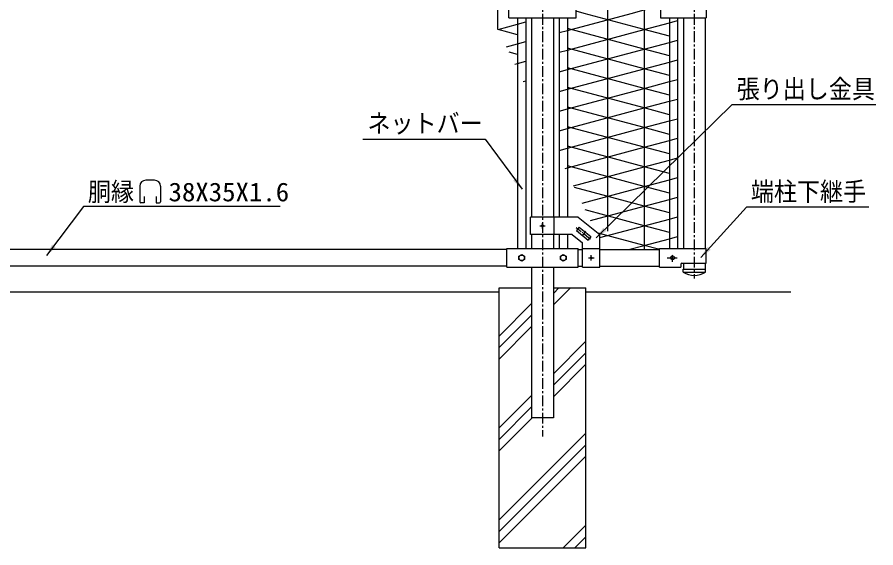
# Model space of a CAD drawing. Units: millimetres, scale not verified. Extents: x -5012 to 5012, y -3544 to 3544.
# Drawn here: x -824 to 1156, y -431 to 794 of the extents above; entities that cross this region are included whole.
import ezdxf
from ezdxf.enums import TextEntityAlignment as Align

# ---------------------------------------------------------------- set-up
doc = ezdxf.new("R2010")
doc.units = ezdxf.units.MM
doc.header["$LTSCALE"] = 20
doc.linetypes.add('USER1', pattern=[1.125, 0.75, -0.125, 0.125, -0.125])
doc.linetypes.add('USER2', pattern=[2, 1.25, -0.25, 0.25, -0.25])
for name, color, linetype, lineweight in [('0-0_5寸法', 1, 'Continuous', 25), ('0-3_8部品', 7, 'Continuous', 25), ('0-6_1部材', 7, 'Continuous', 25), ('0-7_中心線', 1, 'USER2', 25), ('0-8_4基礎', 7, 'Continuous', 25), ('0-C_AMI-HATCH', 2, 'Continuous', 25), ('0-D_2網', 2, 'Continuous', 25), ('0-F_HATCH', 4, 'Continuous', 25)]:
    doc.layers.add(name, color=color, linetype=linetype, lineweight=lineweight)
doc.styles.add('ＭＳ ゴシック', font='')
doc.styles.get('ＭＳ ゴシック').set_extended_font_data('MS Gothic')

msp = doc.modelspace()

# ---------------------------------------------------------------- linework, layer by layer
at = {"layer": '0-0_5寸法', "color": 3}
for p, q in [((-506.76, 417.35), (-527.46, 417.35)), ((-540.96, 403.85), (-540.96, 367.4)), ((-493.26, 403.85), (-493.26, 367.4)), ((-530.76, 380), (-530.76, 365.15)), ((-503.46, 380), (-503.46, 365.15)), ((-530.76, 365.15), (-538.71, 365.15)), ((-503.46, 365.15), (-495.51, 365.15))]:
    msp.add_line(p, q, dxfattribs=at)
at = {"layer": '0-0_5寸法'}
msp.add_line((675.05, 238.36), (697.82, 238.36), dxfattribs=at)
for points in [[(1156, 591.54), (824.35, 591.54), (511.15, 284.35)], [(-26.47, 512.25), (255.57, 512.25), (340.22, 396.96)], [(-217.54, 356.65), (-670.67, 356.65), (-755.97, 243.55)], [(1139.6, 354.93), (857.56, 354.93), (752.75, 239.52)]]:
    msp.add_lwpolyline(points, dxfattribs=at)
at = {"layer": '0-0_5寸法', "color": 3}
for centre, radius, start, end in [((-527.46, 403.85), 13.5, 90, 180), ((-506.76, 403.85), 13.5, 0, 90), ((-538.71, 367.4), 2.25, 180, 270), ((-495.51, 367.4), 2.25, 270, 0)]:
    msp.add_arc(centre, radius, start, end, dxfattribs=at)
at = {"layer": '0-0_5寸法'}
for points in [[(341.41, 395.35), (319.45, 416.45), (327.85, 422.61)], [(509.72, 282.95), (527.49, 307.68), (534.79, 300.24)], [(-757.17, 241.95), (-743.27, 269.04), (-734.95, 262.77)], [(751.41, 238.04), (767.72, 263.75), (775.43, 256.74)]]:
    msp.add_solid(points, dxfattribs=at)
at = {"layer": '0-3_8部品'}
for p, q in [((309.47, 792.36), (309.47, 812.36)), ((465.46, 792.36), (465.46, 812.36)), ((659.47, 812.36), (659.47, 792.36)), ((764.96, 812.36), (764.96, 792.36)), ((309.47, 792.36), (465.46, 792.36)), ((659.47, 792.36), (764.96, 792.36)), ((359.83, 292.36), (359.83, 332.36)), ((469.94, 332.36), (359.83, 332.36)), ((414.43, 292.36), (414.43, 332.36)), ((469.94, 332.36), (519.95, 292.36)), ((471.92, 309.2), (465.67, 301.39)), ((465.67, 301.39), (493, 279.52)), ((471.92, 309.2), (499.25, 287.33)), ((455.91, 292.36), (359.83, 292.36)), ((455.91, 292.36), (479.95, 273.13)), ((499.25, 287.33), (493, 279.52)), ((519.96, 216.86), (519.95, 292.36)), ((304.96, 259.86), (469.96, 259.86)), ((304.96, 216.86), (304.96, 259.86)), ((469.96, 216.86), (469.96, 259.86)), ((479.96, 216.86), (479.95, 273.13)), ((479.96, 259.86), (519.96, 259.86)), ((657.46, 259.61), (763.96, 259.61)), ((657.46, 217.11), (657.46, 259.61)), ((764.46, 226.11), (764.46, 259.61)), ((332.96, 242.11), (339.46, 245.87)), ((332.96, 234.61), (332.96, 242.11)), ((339.46, 245.87), (345.96, 242.11)), ((345.96, 242.11), (345.96, 234.61)), ((428.96, 234.61), (428.96, 242.11)), ((441.96, 242.11), (441.96, 234.61)), ((339.46, 230.86), (332.96, 234.61)), ((345.96, 234.61), (339.46, 230.86)), ((435.46, 230.86), (428.96, 234.61)), ((441.96, 234.61), (435.46, 230.86)), ((706.46, 224.11), (706.46, 217.11)), ((708.46, 226.11), (764.46, 226.11)), ((304.96, 216.86), (469.96, 216.86)), ((479.96, 216.86), (519.96, 216.86)), ((657.46, 217.11), (706.46, 217.11))]:
    msp.add_line(p, q, dxfattribs=at)
at = {"layer": '0-3_8部品', "color": 1, "linetype": 'USER2'}
for p, q in [((387.46, 306.13), (387.46, 318.44)), ((381.05, 312.36), (393.75, 312.36)), ((493.55, 238.36), (506.25, 238.36)), ((499.96, 232.13), (499.96, 244.44))]:
    msp.add_line(p, q, dxfattribs=at)
at = {"layer": '0-3_8部品', "color": 1, "linetype": 'USER1'}
for p, q in [((465.13, 308.22), (499.79, 280.5)), ((486.99, 300.03), (477.93, 288.69)), ((687.46, 229.29), (687.46, 246.86))]:
    msp.add_line(p, q, dxfattribs=at)
at = {"layer": '0-3_8部品'}
msp.add_lwpolyline([(428.96, 242.11), (435.46, 245.87), (441.96, 242.11)], dxfattribs=at)
for centre, radius in [((387.46, 312.28), 2), ((339.46, 238.36), 6.5), ((435.46, 238.36), 6.5), ((499.96, 238.28), 2), ((687.46, 238.36), 4.5)]:
    msp.add_circle(centre, radius, dxfattribs=at)
msp.add_arc((708.46, 224.11), 2, 90, 180, dxfattribs=at)
at = {"layer": '0-6_1部材'}
for p, q in [((329.97, 792.36), (329.97, 259.86)), ((348.97, 792.36), (348.96, 259.86)), ((362.46, 792.36), (362.46, 332.36)), ((412.46, 792.36), (412.46, 332.36)), ((425.96, 792.36), (425.96, 332.36)), ((444.96, 792.36), (444.96, 332.36)), ((679.97, 792.36), (679.96, 259.61)), ((698.97, 792.36), (698.96, 259.61)), ((712.46, 792.36), (712.46, 259.61)), ((762.46, 792.36), (762.46, 259.61)), ((362.46, 292.36), (362.46, 259.86)), ((412.46, 292.36), (412.46, 259.86)), ((425.96, 292.36), (425.96, 259.86)), ((444.96, 292.36), (444.96, 259.86)), ((304.96, 257.36), (-1530.04, 257.36)), ((469.96, 257.36), (479.96, 257.36)), ((519.96, 257.36), (657.46, 257.36)), ((304.96, 219.36), (-1530.04, 219.36)), ((469.96, 219.36), (479.96, 219.36)), ((519.96, 219.36), (657.46, 219.36)), ((712.46, 226.11), (712.46, 212.11)), ((762.46, 226.11), (762.46, 212.11)), ((362.46, 216.86), (362.46, -130.64)), ((412.46, 216.86), (412.46, -130.64)), ((711.46, 212.11), (763.46, 212.11)), ((711.46, 205.11), (711.46, 212.11)), ((711.46, 205.11), (763.46, 205.11)), ((763.46, 205.11), (763.46, 212.11)), ((412.46, -130.64), (362.46, -130.64))]:
    msp.add_line(p, q, dxfattribs=at)
msp.add_arc((737.46, 248.67), 50.73, 239.16865, 300.83135, dxfattribs=at)
at = {"layer": '0-7_中心線'}
for p, q in [((387.46, 2000.92), (387.46, -174.03)), ((737.46, 2000.92), (737.46, 190.61))]:
    msp.add_line(p, q, dxfattribs=at)
at = {"layer": '0-8_4基礎'}
for p, q in [((287.46, 159.36), (-1512.54, 159.36)), ((287.46, -430.64), (287.46, 169.36)), ((287.46, 169.36), (362.46, 169.36)), ((412.46, 169.36), (487.46, 169.36)), ((487.46, -430.64), (487.46, 169.36)), ((959.83, 159.36), (487.46, 159.36)), ((287.46, -430.64), (487.46, -430.64))]:
    msp.add_line(p, q, dxfattribs=at)
at = {"layer": '0-C_AMI-HATCH'}
for p, q in [((284.07, 1931.36), (284.07, 765.2)), ((537.63, 1931.36), (537.63, 299.89)), ((622.15, 1931.36), (622.15, 257.36))]:
    msp.add_line(p, q, dxfattribs=at)
at = {"layer": '0-D_2網'}
for p, q in [((329.97, 752.96), (285.27, 764.94)), ((329.97, 707.67), (310.38, 712.92)), ((622.15, 674.68), (444.96, 722.15)), ((679.97, 690.17), (698.97, 695.26)), ((622.15, 629.38), (444.96, 676.86)), ((444.96, 627.2), (622.15, 674.68)), ((622.15, 674.68), (679.97, 690.17)), ((679.97, 659.18), (622.15, 674.68)), ((343.07, 645.19), (348.97, 646.77)), ((622.15, 629.38), (679.97, 644.87)), ((679.97, 644.87), (698.97, 649.97)), ((425.96, 622.11), (444.96, 627.2)), ((622.15, 584.09), (444.96, 631.57)), ((444.96, 581.9), (622.15, 629.38)), ((679.97, 613.89), (622.15, 629.38)), ((622.15, 584.09), (679.97, 599.58)), ((679.97, 599.58), (698.97, 604.67)), ((425.96, 576.81), (444.96, 581.9)), ((622.15, 538.8), (444.96, 586.27)), ((444.96, 536.61), (622.15, 584.09)), ((679.97, 568.6), (622.15, 584.09)), ((679.97, 554.29), (698.97, 559.38)), ((425.96, 531.52), (444.96, 536.61)), ((622.15, 493.5), (444.96, 540.98)), ((444.96, 491.32), (622.15, 538.8)), ((622.15, 538.8), (679.97, 554.29)), ((679.97, 523.3), (622.15, 538.8)), ((622.15, 448.21), (444.96, 495.69)), ((425.96, 486.23), (444.96, 491.32)), ((679.97, 478.01), (622.15, 493.5)), ((622.15, 448.21), (679.97, 463.7)), ((679.97, 463.7), (698.97, 468.79)), ((622.15, 402.92), (444.96, 450.39)), ((459.22, 404.55), (622.15, 448.21)), ((679.97, 432.72), (622.15, 448.21)), ((622.15, 402.92), (679.97, 418.41)), ((679.97, 418.41), (698.96, 423.5)), ((622.15, 357.62), (461.04, 400.79)), ((478.58, 364.45), (622.15, 402.92)), ((679.97, 387.42), (622.15, 402.92)), ((679.97, 373.11), (698.96, 378.21)), ((497.94, 324.34), (622.15, 357.62)), ((622.15, 357.62), (679.97, 373.11)), ((679.97, 342.13), (622.15, 357.62)), ((622.15, 312.33), (486.15, 348.77)), ((679.96, 296.84), (622.15, 312.33))]:
    msp.add_line(p, q, dxfattribs=at)
for points in [[(425.96, 757.99), (444.96, 763.08), (591.57, 802.36), (622.15, 810.56), (679.97, 826.05), (698.97, 831.14)], [(679.97, 749.77), (622.15, 765.26), (483.7, 802.36), (465.46, 807.25)], [(285, 765.51), (329.97, 777.56), (348.97, 782.65)], [(425.96, 712.69), (444.96, 717.78), (622.15, 765.26), (679.97, 780.75), (698.97, 785.85)], [(679.97, 704.48), (622.15, 719.97), (444.96, 767.45)], [(304.36, 725.4), (329.97, 732.27), (348.97, 737.36)], [(425.96, 667.4), (444.96, 672.49), (622.15, 719.97), (679.97, 735.46), (698.97, 740.55)], [(323.72, 685.3), (329.97, 686.97), (348.97, 692.06)], [(439.86, 444.66), (444.96, 446.02), (622.15, 493.5), (679.97, 508.99), (698.97, 514.09)], [(519.95, 284.95), (622.15, 312.33), (679.97, 327.82), (698.96, 332.91)], [(654.96, 258.24), (622.15, 267.04), (516.08, 295.46)], [(586.04, 257.36), (622.15, 267.04), (679.96, 282.53), (698.96, 287.62)]]:
    msp.add_lwpolyline(points, dxfattribs=at)
at = {"layer": '0-F_HATCH'}
for p, q in [((412.46, 129.96), (451.87, 169.36)), ((412.46, 156.47), (425.35, 169.36)), ((287.46, 57.99), (362.46, 132.99)), ((287.46, 31.47), (362.46, 106.47)), ((287.46, 4.96), (362.46, 79.96)), ((412.46, -29.14), (487.46, 45.86)), ((412.46, -55.66), (487.46, 19.34)), ((412.46, -82.18), (487.46, -7.18)), ((287.46, -154.14), (362.46, -79.14)), ((287.46, -180.66), (362.46, -105.66)), ((287.46, -207.18), (364, -130.64)), ((287.46, -366.27), (487.46, -166.27)), ((287.46, -392.79), (487.46, -192.79)), ((287.46, -419.31), (487.46, -219.31)), ((435.23, -430.64), (487.46, -378.41)), ((461.75, -430.64), (487.46, -404.92))]:
    msp.add_line(p, q, dxfattribs=at)

# ---------------------------------------------------------------- texts
at = {"layer": '0-0_5寸法', "color": 3, "style": 'ＭＳ ゴシック'}
for s, width, p in [('張り出し金具', 0.9, (835.24, 593.48)), ('ネットバー', 0.9, (-16.09, 514.19)), ('胴縁', 0.9, (-660.75, 356.42)), ('端柱下継手', 0.9, (867.94, 356.88)), ('38X35X1.6', 1.05, (-474.76, 355.76))]:
    msp.add_text(s, height=43.26, dxfattribs=dict(at, width=width)).set_placement(p, align=Align.BOTTOM_LEFT)

doc.saveas('drawing.dxf')
